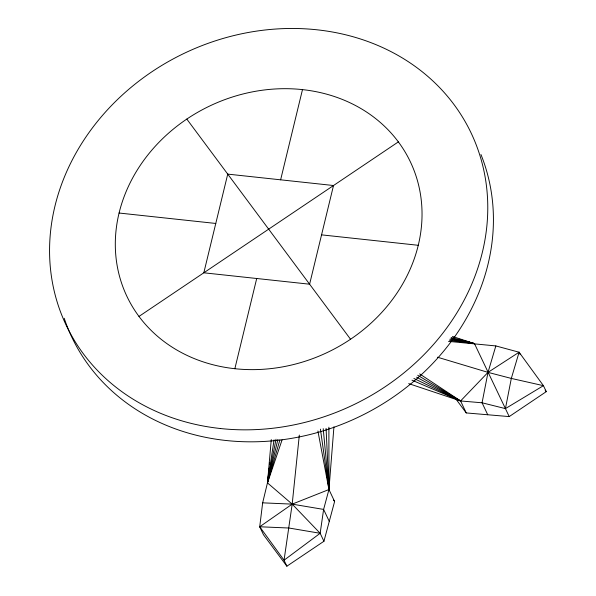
<?xml version="1.0" encoding="UTF-8"?>
<svg xmlns="http://www.w3.org/2000/svg" width="596" height="596" viewBox="0 0 596 596"><rect width="100%" height="100%" fill="white"/><g stroke="black" fill="none" stroke-linecap="round" stroke-linejoin="round"><path stroke-width="0.89" d="M277.885 439.498L262.657 502.838L259.714 526.767L263.484 534.746L286.877 566.2L323.933 541.265L320.156 533.286L323.613 509.416L328.947 489.54L333.939 426.81M271.277 439.587L267.485 482.902L292.189 504.134L320.156 533.286L284.046 560.21L286.877 566.2M299.326 435.087L292.189 504.134L284.046 560.21L259.714 526.767L292.189 504.134L328.947 489.54L328.895 427.19M268.498 473.716L267.485 482.902L282.072 439.9M268.699 471.876L269.109 468.203M269.511 464.522L269.712 462.69M267.857 480.138L267.485 482.902L279.882 439.975M268.111 478.29L268.483 475.519M274.063 439.878L267.485 482.902L276.015 439.23M408.7 383.615L460.589 400.959L488.012 372.366L519.094 352.221L543.433 385.672L546.264 391.654L509.207 416.589L505.43 408.61L511.323 378.423L519.094 352.221L495.842 345.926L448.505 341.366M234.854 368.708A156.882 136.544 -25.3 0 0 415.129 173.354A156.882 136.544 -25.3 0 0 156.025 145.417A156.882 136.544 -25.3 0 0 234.854 368.708L256.712 278.496M280.627 179.821L302.485 89.609M323.933 541.265L334.609 501.512L328.947 489.54L317.906 431.005M495.842 345.926L488.012 372.366L482.067 402.792L487.729 414.764M138.98 316.431L398.359 141.885M411.978 380.188L460.589 400.959L482.067 402.792L505.43 408.61L543.433 385.672L511.323 378.423L488.012 372.366L437.479 357.205M262.657 502.838L292.189 504.134L323.613 509.416L329.275 521.388M259.714 526.767L288.993 528.026L320.156 533.286M455.717 398.776L466.243 412.931L509.207 416.589M119.073 213.025L215.782 223.455M321.557 234.861L418.265 245.291M449.548 340.316L474.468 343.624L505.43 408.61M449.861 339.221L474.468 343.624L452.446 336.442M450.941 338.424L474.468 343.624L465.573 341.039M469.074 342.253L474.468 343.624L451.112 337.492M459.345 339.228L462.012 340.003M413.877 378.445L460.589 400.959L466.243 412.931M416.567 377.179L460.589 400.959L419.629 373.893M417.722 375.264L460.589 400.959M545.176 390.194L546.264 391.654M186.801 119.073L350.537 339.243M333.499 500.022L334.609 501.512M519.094 352.221L520.226 354.62M320.41 429.135L328.947 489.54L326.079 428.375M323.211 428.628L328.947 489.54M480.95 154.506A224.118 195.063 -25.3 0 1 341.851 424.337A224.118 195.063 -25.3 0 1 64.212 318.286M227.732 174.114L203.825 272.797L309.607 284.203L333.514 185.52L227.732 174.114M220.364 428.517A224.118 195.063 -25.3 0 0 477.903 149.432A224.118 195.063 -25.3 0 0 107.742 109.522A224.118 195.063 -25.3 0 0 220.364 428.517"/></g></svg>
